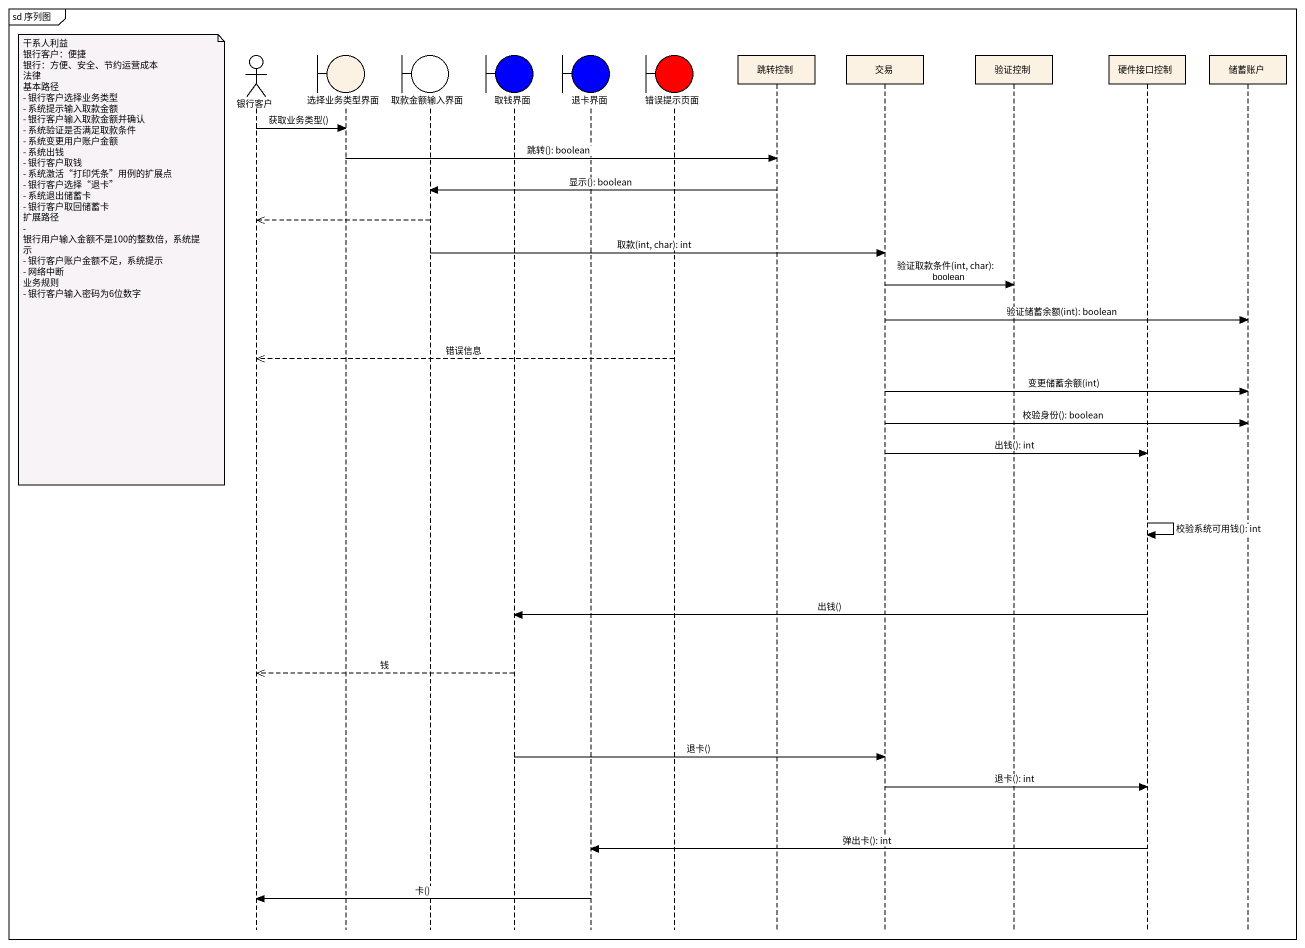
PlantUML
@startuml
mainframe sd 序列图
hide footbox
actor 银行客户
boundary 选择业务类型界面 #FCF2E3
boundary 取款金额输入界面
boundary 取钱界面 #0000FF
boundary 退卡界面 #0000FF
boundary 错误提示页面 #FF0000
participant 跳转控制
participant 交易
participant 验证控制
participant 硬件接口控制
participant 储蓄账户

银行客户 -> 选择业务类型界面 : 获取业务类型()
选择业务类型界面 -> 跳转控制 : 跳转(): boolean
跳转控制 -> 取款金额输入界面 : 显示(): boolean
取款金额输入界面 -->> 银行客户
取款金额输入界面 -> 交易 : 取款(int, char): int
note left of 银行客户
  干系人利益
  银行客户：便捷
  银行：方便、安全、节约运营成本
  法律
  基本路径
  - 银行客户选择业务类型
  - 系统提示输入取款金额
  - 银行客户输入取款金额并确认
  - 系统验证是否满足取款条件
  - 系统变更用户账户金额
  - 系统出钱
  - 银行客户取钱
  - 系统激活“打印凭条”用例的扩展点
  - 银行客户选择“退卡”
  - 系统退出储蓄卡
  - 银行客户取回储蓄卡
  扩展路径
  - 银行用户输入金额不是100的整数倍，系统提示
  - 银行客户账户金额不足，系统提示
  - 网络中断
  业务规则
  - 银行客户输入密码为6位数字
end note
交易 -> 验证控制 : 验证取款条件(int, char): boolean
交易 -> 储蓄账户 : 验证储蓄余额(int): boolean
错误提示页面 -->> 银行客户 : 错误信息
交易 -> 储蓄账户 : 变更储蓄余额(int)
交易 -> 储蓄账户 : 校验身份(): boolean
交易 -> 硬件接口控制 : 出钱(): int
硬件接口控制 -> 硬件接口控制 : 校验系统可用钱(): int
硬件接口控制 -> 取钱界面 : 出钱()
取钱界面 -->> 银行客户 : 钱
取钱界面 -> 交易 : 退卡()
交易 -> 硬件接口控制 : 退卡(): int
硬件接口控制 -> 退卡界面 : 弹出卡(): int
退卡界面 -> 银行客户 : 卡()
@enduml
